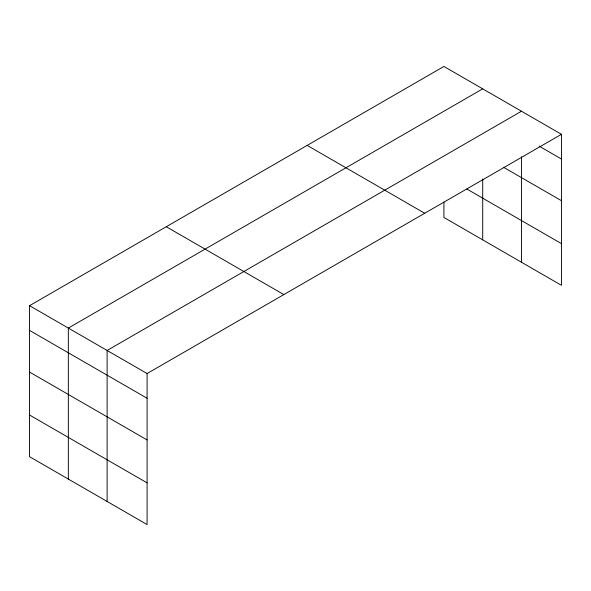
<?xml version="1.0" encoding="UTF-8"?>
<svg xmlns="http://www.w3.org/2000/svg" width="591" height="591" viewBox="0 0 591 591"><rect width="100%" height="100%" fill="white"/><g stroke="black" fill="none" stroke-linecap="round" stroke-linejoin="round"><path stroke-width="0.89" d="M443.915 202.056L443.915 217.458L561.45 285.32L561.45 134.305L443.915 66.451L29.55 305.68L29.55 456.695L147.085 524.549L147.085 373.542L29.55 305.68M482.707 88.842L68.334 328.079L68.334 479.087M521.491 111.234L107.119 350.47L107.119 501.478M147.085 373.542L561.45 134.305M539.073 146.095L561.45 159.016M504.071 167.571L561.45 200.696M466.875 189.031L561.45 243.64M307.18 145.401L424.707 213.255M166.293 226.737L283.82 294.591M29.55 330.391L147.085 398.253M29.55 372.071L147.085 439.933M29.55 415.015L147.085 482.869M521.491 156.785L521.491 262.241M482.707 178.984L482.707 239.85"/></g></svg>
